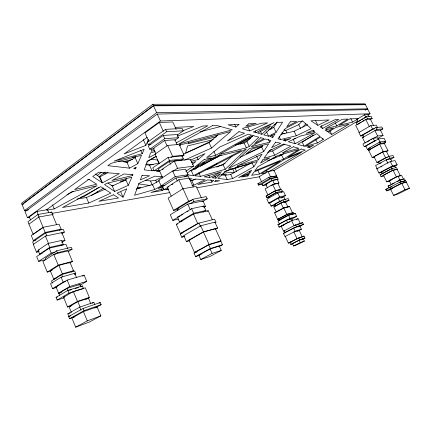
<?xml version="1.0" encoding="UTF-8"?>
<svg xmlns="http://www.w3.org/2000/svg" width="431" height="431" viewBox="0 0 431 431"><rect width="100%" height="100%" fill="white"/><g stroke="black" fill="none" stroke-linecap="round" stroke-linejoin="round"><path stroke-width="0.65" d="M188.466 142.44L188.137 143.668L216.631 136.713M180.19 145.608L180.535 144.439M152.078 149.029L151.211 151.308L154.4 150.462M107.928 182.911L112.238 185.971L125.874 179.872L126.617 178.089M118.293 161.043L126.876 162.191L135.167 157.681L135.679 156.453M123.045 197.215L126.752 188.8L117.092 193.142L123.045 197.215L120.782 192.027M128.276 185.341L131.854 177.216L106.753 183.347L104.539 184.554L114.63 191.456L128.276 185.341L125.874 179.872M132.613 175.498L132.996 174.625L123.907 173.984L111.941 180.514L132.613 175.498L132.107 174.356M135.533 168.86L136.244 167.25L133.68 168.645L135.533 168.86L135.016 167.686M137.823 163.661L141.519 155.268L110.972 163.403L107.858 165.644L129.51 168.16L137.823 163.661L135.167 157.681M142.214 153.695L144.164 149.255L114.113 161.146L142.214 153.695L140.7 150.306M147.219 137.317L124.101 153.959L145.877 145.366L148.566 139.261M240.013 157.374L261.606 146.944L262.641 145.269M268.567 130.108L273.744 127.382L277.111 121.957M247.944 175.972L249.242 173.962L241.883 177.006L247.944 175.972L247.141 174.259M249.921 172.912L251.639 170.24L238.634 177.556L249.921 172.912L249.102 171.172M253.897 166.738L257.291 161.474L229.653 169.458L225.171 171.576L217.957 178.439L227.159 179.506L232.654 178.574L253.897 166.738L251.919 162.546L230.73 174.431L225.214 175.315L221.243 174.781M258.347 159.842L261.978 154.206L237.255 165.876L258.347 159.842L256.547 156.044M263.75 151.453L268.68 143.803L249.436 148.506L228.554 168.365L263.75 151.453L261.606 146.944M269.709 142.208L270.797 140.517L265.275 138.981L252.367 145.716L251.375 146.659L269.709 142.208L268.303 139.267M272.807 137.397L275.097 133.852L269.876 136.579L272.807 137.397L271.659 135M276.104 132.29L282.617 122.188L276.821 122.469L263.783 134.865L268.61 136.218L276.104 132.29L273.744 127.382M283.954 129.828L285.801 130.507L298.775 124.661L302.33 120.696M275.975 156.211L273.556 158.84L273.012 157.708M302.729 127.145L305.875 123.724M193.072 168.726L195.442 168.968L198.508 165.687M200.534 166.318L204.181 162.471M279.509 156.081L280.888 154.702M205.307 169.766L223.134 164.777L232.099 156.006M235.062 145.123L244.097 142.995L246.915 141.513L253.116 135.447M211.847 182.114L213.684 180.352L207.505 179.916L197.786 184.506L211.847 182.114L210.851 179.942M215.936 178.202L220.624 173.725L212.079 177.755L215.936 178.202L214.924 176.004M225.241 169.313L246.171 149.304L244.916 149.611L194.834 175.751L200.447 176.403L225.241 169.313L223.134 164.777M249.215 146.389L258.842 137.193L253.18 135.614L219.347 154.438L246.397 147.871L249.215 146.389L246.915 141.513M261.843 134.321L270.652 125.895L257.636 133.136L261.843 134.321L260.507 131.509M183.347 154.158L209.03 142.666L218.054 134.736M163.715 188.514L150.99 192.463L162.153 190.561L164.017 188.961M192.253 164.642L195.771 161.609L191.278 162.708M191.202 161.269L198.109 159.594L205.032 153.63L190.394 160.208M184.587 160.111L211.519 148.043L230.709 131.52L179.204 145.231M235.913 127.032L239.097 124.29L228.047 124.823L235.913 127.032L234.583 124.209M167.363 189.031L166.339 189.85L168.122 188.918M187.41 172.971L190.55 170.455L214.81 156.959L241.479 150.446L193.519 175.6L187.21 174.867M97.131 175.6L101.28 172.368M98.958 176.823L105.153 172.012M22.04 204.461L153.447 105.66L365.466 104.647L365.052 103.833L152.822 104.286L21.55 203.27L22.04 204.461L23.371 204.256M365.262 110.201L367.573 108.822L365.504 104.733L153.506 105.8L22.089 204.58L24.54 210.538L28.527 209.881M24.54 210.538L156.636 112.69L367.573 108.822M367.745 115.115L370.062 113.746L367.988 109.641L157.261 114.07L25.036 211.734L27.498 217.709L29.48 217.359M27.498 217.709L160.402 120.992L370.062 113.746M48.757 212.607L47.518 209.638L36.947 211.432L29.313 216.976L30.547 219.972M176.134 129.327L172.777 121.973L159.319 122.479L144.94 132.926L148.867 141.68M53.04 215.015L51.812 212.068L37.982 214.482L27.95 221.723L33.182 234.356L43.143 227.396L38.838 217.014L52.42 214.584L56.666 224.74M46.268 209.972L71.196 192.032L97.104 185.702L54.22 208.916L47.033 210.139M28.963 224.098L38.838 217.014M177.308 135.011L183.32 130.814L182.254 128.486L165.531 129.343L147.278 142.37L148.339 144.735L150.942 144.53M50.756 212.817L51.812 212.068M148.339 144.735L166.625 131.751L183.32 130.814M174.69 140.371L178.536 137.704L177.098 134.553L163.268 135.426L148.307 146.023L149.735 149.212L154.39 148.803M149.735 149.212L164.734 138.663L178.536 137.704M177.265 144.848L174.948 139.757L164.615 140.511L153.42 148.361L155.726 153.501M59.516 230.246L61.121 229.157L59.036 224.168L43.062 227.304L31.285 235.536L33.359 240.584L35.913 240.04M181.86 156.593L184.053 155.122L179.183 144.444L167.659 145.403L155.036 154.153L159.341 163.742M33.359 240.584L45.185 232.422L61.121 229.157M61.649 233.925L64.364 232.099L63.212 229.346L45.659 232.961L32.6 241.958L33.747 244.749M64.364 232.099L45.449 236.086L33.306 244.404L36.511 252.205L39.124 251.596M180.681 160.693L183.396 158.888L182.049 155.93L168.095 157.423L152.768 167.826L154.109 170.821L159.233 170.153M170.945 157.455L172.61 156.334L184.053 155.122M154.109 170.821L169.469 160.461L183.396 158.888M181.499 160.149L169.308 161.555L158.36 168.92L159.54 171.549M42.19 253.514L39.62 254.128L38.025 250.249L48.116 243.461L61.628 240.439L63.228 244.28L60.986 245.756M36.511 252.205L38.731 250.713M185.696 171.285L193.567 166.177L190.405 159.255L174.313 161.113L159.572 170.983L162.735 178.03M162.282 169.717L163.376 168.979M39.62 254.128L49.743 247.383L63.228 244.28M67.683 248.498L65.938 244.329L49.226 248.197L36.662 256.547L38.645 261.375L45.724 259.618M61.703 242.54L65.022 240.347L61.795 232.643M184.71 176.925L188.061 174.77L185.545 169.232L172.653 170.972L158.592 180.25L161.097 185.847L164.992 185.222M173.16 171.161L177.55 168.268L193.567 166.177M38.645 261.375L51.251 253.094L55.103 252.173M68.152 251.726L72.096 249.183L71.314 247.313L56.574 250.826L45.266 258.234L45.853 259.651M70.258 262.775L72.44 261.407L68.044 250.885L53.756 254.36L42.89 261.45L47.259 272.085L50.502 271.218M54.672 254.5L57.371 252.744L72.096 249.183M161.097 185.847L175.218 176.651L188.061 174.77M189.613 179.226L188.212 176.144L175.967 177.976L162.476 186.731L163.866 189.85L168.424 189.08M193.239 186.979L189.22 178.138L178.811 179.743L167.244 187.199L171.247 196.127M163.866 189.85L168.941 186.58M171.759 184.764L172.885 184.037M47.259 272.085L58.217 265.135L72.44 261.407M56.219 278.453L53.751 279.153L50.308 270.797L58.885 265.356L70.021 262.431L73.48 270.716L71.331 272.036M201.428 197.921L196.202 186.445L183.003 188.735L168.112 198.136L173.591 210.371L178.008 209.428M267.576 160.833L281.61 155.085L283.824 153.695M313.407 135.092L302.206 142.138L304.189 146.217L319.926 136.422L316.758 133.61L297.622 144.369L304.189 146.217M68.885 263.147L70.021 262.431M259.537 174L280.134 161.183L254.058 171.969L251.612 175.352L259.537 174L257.706 170.116M283.523 159.077L299.06 149.406L277.704 155.575L257.824 166.759L254.84 170.886L283.523 159.077L281.61 155.085M327.538 131.681L333.492 127.98L325.039 130.043L327.538 131.681L326.364 129.295M336.8 125.922L347.865 119.031L342.176 119.306L325.577 128.643L336.8 125.922L335.302 122.905M98.941 187.334L83.706 196.773L80.43 197.296M53.751 279.153L62.387 273.798L73.48 270.716M74.671 274.391L75.791 273.712L74.655 270.986L61.638 274.617L51.521 280.883L52.426 283.086M76.546 277.607L74.752 273.308L61.121 277.165L50.529 283.69L52.571 288.651L56.914 287.364M173.591 210.371L188.616 201.158L191.887 200.501M177.858 210.527L177.119 208.884L192.776 199.294L206.228 196.622L207.214 198.783L202.624 201.552M203.809 207.505L205.539 206.471L203.023 200.948L187.771 204.1L170.283 214.778L172.783 220.386L178.574 219.04M189.866 203.911L193.783 201.519L207.214 198.783M52.571 288.651L63.201 282.192L65.674 281.47M61.725 292.207L58.578 293.172L55.992 286.901L67.188 280.102L84.147 275.172L86.739 281.346L80.031 285.306M91.183 195.593L103.596 188.088M146.675 162.045L156.254 156.254M201.875 201.643L203.023 200.948M182.044 221.141L179.441 221.76L177.41 217.229L191.601 208.679L203.852 206.007L205.889 210.484L203.076 212.149M172.783 220.386L177.884 217.316M179.016 216.631L180.147 215.947M181.284 215.268L182.981 214.245M186.952 211.853L188.083 211.174M82.483 276.174L84.147 275.172M202.732 206.681L203.852 206.007M58.578 293.172L69.827 286.459L86.739 281.346M59.79 295.682L58.821 293.328L67.209 288.328L79.956 284.449L80.926 286.777M179.441 221.76L193.681 213.275L205.889 210.484M182.949 232.821L180.363 233.5L176.274 224.346L193.465 214.11L208.189 210.727L212.3 219.745M271.228 176.931L276.643 175.945L274.019 170.428L267.974 171.441L259.166 176.667L261.52 181.666M64.138 297.848L57.156 300.068L56.052 297.385L67.829 290.397L82.386 285.915L83.495 288.571M369.151 116.645L368.155 114.673L364.507 114.813L356.69 119.446L357.935 121.925M269.467 171.344L301.56 152.321L284.341 159.443L261.407 173.682L265.895 172.923M309.393 147.677L313.542 145.22L307.184 147.057L309.393 147.677L308.844 146.545M323.309 139.434L320.54 136.966L305.374 146.384L317.367 142.952L323.309 139.434L322.749 138.286M331.741 134.434L349.045 124.182L336.008 127.366L328.277 132.166L331.741 134.434L330.033 130.976M352.569 122.092L358.603 118.514L349.557 118.951L339.321 125.308L352.569 122.092L350.807 118.573M78.841 285.112L79.956 284.449M273.238 170.951L357.886 120.939M361.178 122.366L357.175 124.721L356.151 122.668L366.42 116.607L371.172 116.402L372.201 118.433L369.938 119.759M358.495 121.596L360.731 120.276M361.851 119.613L362.972 118.956M364.087 118.293L365.208 117.636M207.058 211.389L208.189 210.727M57.156 300.068L68.96 293.123L82.86 288.77M80.71 286.901L82.386 285.915M373.629 125.604L370.391 119.193L365.725 119.435L355.667 125.351L359.195 132.392M71.966 305.552L67.57 307.028L63.551 297.282L73.362 291.518L85.3 287.784L89.341 297.438L85.871 299.41M362.32 121.698L364.033 120.691M365.181 120.017L367.465 118.676L372.201 118.433M262.301 184.312L258.471 185.066L257.851 183.746L268.912 177.26L276.46 175.886L277.079 177.189L275.926 177.863M258.471 185.066L269.542 178.59L277.079 177.189M276.988 179.829L278.119 179.177L277.278 177.41L271.088 178.563L261.962 183.892L262.802 185.669L266.557 184.921M180.363 233.5L197.673 223.425L214.584 219.174L216.06 222.412L214.762 222.752M262.802 185.669L271.939 180.357L278.119 179.177M184.931 236.377L181.753 237.239L180.282 233.947L198.917 223.113L200.431 226.464M267.468 187.894L265.814 184.387L272.661 180.406L277.289 179.517L278.949 183.008L277.812 183.665M377.766 128.045L376.317 125.179L370.875 125.577L358.878 132.527L360.612 135.997L363.085 135.738M215.284 229.33L217.601 228.026L214.913 222.127L200.722 225.785L183.762 235.579L186.44 241.559L189.559 240.676M272.71 184.506L265.06 188.923L267.888 194.92L275.571 190.545L280.71 189.424L277.876 183.466L272.71 184.506L275.571 190.545M181.753 237.239L184.015 235.935M270.905 185.917L274.337 183.935L278.949 183.008M360.612 135.997L372.643 129.079L374.447 128.923M363.505 137.106L362.536 135.178L375.924 127.484L381.861 127.005L382.83 128.912L380.53 130.221M365.176 143.038L362.493 137.683L376.909 129.435L382.83 128.912M67.57 307.028L77.456 301.377L89.341 297.438M71.406 312.437L69.046 306.721L77.866 301.684L88.474 298.166L90.844 303.833M269.38 197.161L266.875 197.737L266.099 196.083L275.35 190.825L281.529 189.473L282.31 191.111L281.163 191.757M186.44 241.559L203.475 231.873L217.601 228.026M197.042 251.65L194.505 252.431L189.015 240.169L203.421 231.98L215.392 228.716L220.909 240.832L218.609 242.087M87.374 298.791L88.474 298.166M279.078 190.351L280.71 189.424M266.875 197.737L276.136 192.49L282.31 191.111M269.24 197.883L268.782 196.919L276.907 192.318L277.37 193.287M378.434 139.31L377.642 137.731L373.074 138.265L362.913 144.013L364.233 146.659L366.231 146.378M366.873 142.079L369.696 140.484M370.827 139.843L371.958 139.202M373.084 138.566L377.61 136.007L383.084 135.404L380.395 130.092L374.878 130.598L377.61 136.007M280.926 198.109L285.484 195.566L283.646 191.703L277.769 193.029L266.881 199.187L268.707 203.071L271.088 202.484M136.099 189.123L152.499 184.533L159.518 180.573M377.825 138.367L383.084 135.404M267.603 152.342L272.624 150.936L284.789 144.116M295.472 138.125L293.166 139.418L295.24 143.701L315.449 132.446L300.439 136.051L288.339 141.761L295.24 143.701M364.233 146.659L374.415 140.926L375.713 140.765M384.511 141.707L385.75 141.546L384.091 138.27L378.499 138.944L365.747 146.114L367.401 149.417L369.313 149.131M69.057 316.731L67.856 313.816L79.713 307.147L93.856 302.309L94.825 304.615M162.051 176.688L154.848 176.177L139.1 183.256L134.547 195.259L154.707 189.489L161.744 185.551M215.689 155.327L251.639 135.183L248.213 134.23L219.875 146.96L206.718 157.504L215.689 155.327L213.851 151.362M256.079 132.7L274.105 122.598L253.336 131.929L256.079 132.7L255.254 130.97M268.707 203.071L279.627 196.951L285.484 195.566M285.279 199.941L283.83 196.892L278.243 198.222L269.628 203.044L271.077 206.12L275.463 205.005M383.31 143.862L385.573 142.607L384.915 141.314L379.926 141.971L368.489 148.361L369.141 149.665L370.423 149.471M367.401 149.417L370.304 147.795M379.021 142.93L380.18 142.278L378.499 138.944M274.649 155.176L290.909 146.114L283.49 144.051L269.45 150.678L263.993 158.225L274.649 155.176L272.624 150.936M322.609 128.454L338.723 119.473L335.194 119.646L320.066 126.784L322.609 128.454L321.273 125.733M92.175 303.246L93.856 302.309M75.059 316.742L69.542 318.703L68.648 316.537L83.151 308.445L100.24 302.524L101.14 304.663L95.946 307.518M369.141 149.665L380.589 143.281L385.573 142.607M374.679 157.132L372.244 157.568L368.602 150.295L379.576 144.18L384.371 143.518L388.019 150.737L386.3 151.68M163.936 185.26L158.048 188.536L163.209 187.059M202.134 165.251L215.516 157.816M240.105 144.153L250.589 138.329M208.227 168.736L217.515 163.581M271.077 206.12L279.714 201.32L281.567 200.862M289.061 200.286L283.743 201.622L275.387 206.244L274.574 204.52L282.925 199.887L288.247 198.572L289.061 200.286L285.193 202.419M69.542 318.703L84.067 310.649L101.14 304.663M83.436 311.629L71.885 318.03L75.657 327.167L89.292 322.081L100.854 315.88L97.061 306.834L83.436 311.629L87.288 320.896L75.657 327.167M99.087 303.165L100.24 302.524M276.255 212.079L273.787 206.842L280.867 202.931L285.414 201.783L287.881 206.988L283.361 208.195L276.804 211.777M284.239 202.43L285.414 201.783M194.505 252.431L209.046 244.42L220.909 240.832M199.267 255.421L195.604 256.59L194.004 253.013L208.782 244.873L220.85 241.215L222.455 244.743L218.943 246.651M94.766 308.1L97.061 306.834M372.244 157.568L383.278 151.518L388.019 150.737M388.972 156.523L386.392 151.41L382.663 152.035L374.033 156.765L376.899 162.476L378.784 162.099M219.681 241.85L220.85 241.215M156.351 156.27L147.499 161.102L144.175 169.868L152.041 170.778L153.948 170.315M283.679 207.866L286.879 214.622L277.763 219.524L274.606 212.822L283.679 207.866L289.443 206.325L292.611 212.979L290.699 213.528M195.604 256.59L210.42 248.498L222.455 244.743M198.81 255.179L210.102 249.016L219.304 246.133L221.254 250.427L210.037 256.456L200.754 259.51L198.81 255.179L201.293 254.387M67.004 194.774L73.453 191.267M108.009 172.459L99.62 177.022L95.332 173.984M287.757 207.246L289.443 206.325M102.422 182.825L119.355 173.661L98.753 172.195L92.767 176.505L102.422 182.825L99.852 176.899L99.545 176.969L102.115 182.9M155.882 153.889L148.776 157.735L150.629 152.843L155.128 151.647M176.139 142.92L207.758 125.804L202.834 126.041L177.163 136.201M218.129 246.774L219.304 246.133M376.899 162.476L385.562 157.784L387.41 157.434M379.42 163.78L378.472 161.889L388.708 156.351L393.007 155.553L393.956 157.428L390.578 159.244M200.754 259.51L212.084 253.401L221.254 250.427M391.827 161.167L390.702 158.931L386.192 159.815L375.59 165.531L377.276 168.904M379.986 163.473L381.128 162.859M386.251 160.095L389.667 158.252L393.956 157.428M280.91 219.691L278.496 220.403L277.93 219.201L287.434 214.083L293.392 212.386L293.964 213.582L291.604 214.843M278.496 220.403L288.01 215.301L293.964 213.582M291.41 219.212L296.684 216.41L295.24 213.372L288.598 215.295L277.957 221.001L279.401 224.061M381.947 172.33L378.941 173.036L376.796 168.758L390.292 161.533L394.968 160.58L397.123 164.831L393.632 166.678M380.821 167.007L382.001 166.377M294.071 213.997L295.24 213.372M281.465 226.377L279.056 227.126L277.898 224.67L286.41 220.139L291.771 218.528L292.697 220.483M279.994 223.748L290.068 218.388L296.684 216.41M289.519 219.724L291.771 218.528M378.941 173.036L392.474 165.86L397.123 164.831M389.834 169.766L382.103 173.849L381.306 172.249L391.396 166.899L394.888 166.118L395.69 167.707M279.056 227.126L287.585 222.611L289.961 221.884M284.719 230.795L283.533 231.178L281.179 226.178L291.615 220.661L298.058 218.689L300.418 223.651L297.212 224.675M145.285 180.174L150.516 181.009L155.758 180.233L162.25 176.802M236.743 144.574L252.092 136.476M190.055 170.622L191.326 170.789L221.464 154.918M380.083 174.738L391.601 168.65L396.477 167.53L397.393 169.34L392.533 170.493L380.993 176.565L380.083 174.738L381.333 174.436M391.019 169.141L392.21 168.51L391.396 166.899M296.334 219.6L298.058 218.689M386.758 181.855L396.396 176.855L400.394 175.805L397.048 169.189L393.013 170.143L383.418 175.196L386.758 181.855L389.683 181.058M234.335 172.346L232.702 168.833L235.175 168.473L238.149 166.91M269.353 150.581L271.681 149.363M283.533 231.178L295.725 224.81L302.61 222.606L303.467 224.389L299.329 226.539M300.843 223.527L302.61 222.606M301.409 229.227L295.181 231.323L284.956 236.603L283.426 233.349L293.624 228.037L299.874 225.995L301.409 229.227L297.245 231.372M303.467 224.389L296.587 226.631L285.241 232.535L284.39 230.73M298.09 226.921L299.874 225.995M394.182 183.148L391.294 184.635L389.328 180.713L397.969 176.236L401.53 175.298L403.502 179.194L399.963 180.18L397.075 181.666M298.015 230.827L299.152 230.24L302.287 236.84M391.973 186.58L389.074 188.061L388.078 186.068L399.65 180.12L404.375 178.806L405.372 180.783M391.229 189.435L386.483 190.874L385.745 189.392L399.817 182.189L405.549 180.551L409.45 188.272L398.276 193.88L393.632 195.399L390.497 189.144L401.757 183.401L406.309 182.071M404.397 181.139L405.549 180.551M386.483 190.874L400.571 183.681L406.293 182.011M285.257 236.468L288.387 243.111L297.045 238.715L301.705 237.05M293.128 243.531L290.731 244.409L289.815 242.47L298.667 237.971L303.995 236.069L304.911 237.998L301.005 239.884M302.239 236.958L303.995 236.069M290.731 244.409L299.593 239.932L304.911 237.998M299.173 240.234L292.417 243.65L293.527 245.999L297.627 244.469L304.356 241.096L303.241 238.752L299.173 240.234L300.294 242.599L304.356 241.096M393.632 195.399L404.941 189.71L409.45 188.272M293.527 245.999L300.294 242.599M190.507 180.869L191.811 180.659L195.356 178.946M280.856 134.359L294.104 131.245L307.729 124.661M191.919 185.502L193.864 185.168L205.108 179.743L196.24 179.118L190.588 180.751M209.784 177.491L221.609 171.786L204.138 176.834L209.784 177.491L208.749 175.234M285.494 140.964L290.806 138.399L283.086 140.285L285.494 140.964L284.681 139.272M296.296 135.754L311.123 128.6L302.804 121.208L298.958 121.397L285.57 128.384L277.995 138.857L280.554 139.574L296.296 135.754L294.104 131.245M317.868 125.346L329.074 119.942L310.95 120.815L317.868 125.346L315.648 120.836M211.626 140.867L185.589 153.194L187.528 145.953L213.323 139.622M216.658 167.115L225.101 163.306M262.274 146.535L246.079 153.845L252.69 148.652L262.204 146.308M88.775 203.044L110.88 193.136L100.644 186.682L62.49 207.51L88.775 203.044L86.41 197.522L77.187 198.998M249.738 130.916L267.608 122.91L262.005 123.185L243.359 128.147L242.459 128.874L249.738 130.916L247.771 126.773M86.41 197.522L105.428 189.015M183.234 130.625L193.74 126.482L175.218 127.377M87.288 320.896L100.854 315.88M289.815 242.47L291.017 242.033M288.387 243.111L291.34 242.044M68.648 316.537L70.49 315.891M67.856 313.816L70.328 312.96M299.152 230.24L293.872 232.018L297.045 238.715M69.046 306.721L70.921 306.091M283.426 233.349L285.333 232.713M295.93 225.09L294.007 225.704L291.615 220.661M63.551 297.282L64.812 296.884M56.052 297.385L57.323 296.986M194.004 253.013L196.455 252.254M281.179 226.178L283.56 225.44M225.375 171.215L249.522 163.753M229.141 169.291L231.064 168.699M236.188 167.12L238.111 166.528M58.821 293.328L60.739 292.741M69.466 290.311L71.374 289.718M75.193 288.544L78.377 287.558M277.898 224.67L279.708 224.12M390.497 189.144L392.84 188.439M55.992 286.901L57.253 286.523M385.745 189.392L387.528 188.864M277.93 219.201L279.137 218.846M388.078 186.068L390.513 185.368M189.559 179.517L192.016 178.817L189.333 178.628M287.515 214.439L289.427 213.895M404.784 180.95L400.668 182.135L399.65 180.12M74.552 274.062L75.791 273.712M189.015 240.169L190.933 239.631M274.606 212.822L275.905 212.467M389.328 180.713L391.149 180.223M50.308 270.797L52.167 270.296M180.282 233.947L181.559 233.613M200.006 131.843L220.64 126.52M273.787 206.842L274.94 206.546M274.574 204.52L275.77 204.219M380.993 176.565L384.123 175.789M125.927 179.851L120.19 181.262L123.137 181.683M210.226 159.104L217.272 157.369M132.543 159.438L123.411 161.679L128.045 162.148M274.633 124.581L275.894 124.273M159.4 170.493L156.227 171.263L158.98 171.586L158.436 170.38M132.656 157.207L134.596 156.733M314.264 131.39L306.123 133.368L312.89 130.173L314.264 131.39L313.725 130.297M217.623 155.936L220.187 155.311M176.274 224.346L177.577 224.028M87.628 179.77L89.583 179.312M145.597 164.69L149.557 165.218L159.109 162.972M381.306 172.249L382.496 171.969M268.782 196.919L270.054 196.628M38.025 250.249L39.313 249.953M177.41 217.229L178.72 216.933M266.099 196.083L267.355 195.803M61.762 241.074L65.022 240.347M204.272 206.751L205.539 206.471M376.796 168.758L378.009 168.494M177.119 208.884L178.423 208.609M378.472 161.889L379.733 161.641M265.814 184.387L266.983 184.156M257.851 183.746L259.133 183.504M51.989 213.388L169.809 192.576M196.945 187.787L259.828 176.678M136.918 188.369L140.894 187.738L137.581 187.496M221.696 174.97L226.722 174.172L222.789 173.844M368.602 150.295L369.83 150.107M362.493 137.683L363.753 137.543M362.536 135.178L363.764 135.054M356.151 122.668L357.364 122.593M111.295 185.589L113.843 185.777M146.529 164.017L153.204 164.69M224.125 171.867L233.952 172.863M151.028 159.255L157.477 160.009L158.813 162.988M138.389 183.848L150.08 185.508M103.262 173.494L105.843 173.903M269.892 128.68L271.104 129.101M281.852 132.834L284.902 133.896M375.924 127.484L376.909 129.435M388.708 156.351L389.667 158.252M401.757 183.401L404.941 189.71M397.969 176.236L399.963 180.18M390.292 161.533L392.474 165.86M379.926 141.971L380.589 143.281M399.817 182.189L400.571 183.681M366.42 116.607L367.465 118.676M370.875 125.577L372.643 129.079M393.013 170.143L396.396 176.855M379.576 144.18L383.278 151.518M364.507 114.813L365.768 117.302M391.601 168.65L392.533 170.493M382.663 152.035L385.562 157.784M386.192 159.815L387.911 163.214M365.725 119.435L369.308 126.536M373.074 138.265L374.415 140.926M315.697 139.536L317.367 142.952M298.775 124.661L300.66 128.54M285.801 130.507L286.879 132.732M279.164 136.686L280.554 139.574M271.487 126.73L272.063 127.932M266.525 131.864L268.61 136.218M281.308 191.332L281.766 192.296M295.725 224.81L296.587 226.631M282.925 199.887L283.743 201.622M272.661 180.406L274.337 183.935M267.974 171.441L270.63 177.039M271.088 178.563L271.939 180.357M288.598 215.295L290.068 218.388M277.769 193.029L279.627 196.951M287.434 214.083L288.01 215.301M298.667 237.971L299.593 239.932M293.624 228.037L295.181 231.323M266.142 170.525L266.918 172.158M268.912 177.26L269.542 178.59M275.35 190.825L276.136 192.49M280.867 202.931L283.361 208.195M278.243 198.222L279.714 201.32M286.41 220.139L287.585 222.611M244.097 142.995L246.397 147.871M235.175 168.473L236.527 171.376M230.73 174.431L232.654 178.574M225.214 175.315L227.159 179.506M209.03 142.666L211.519 148.043M208.383 168.122L208.906 169.254M197.048 157.272L198.109 159.594M198.842 172.89L200.447 176.403M194.898 167.778L195.442 168.968M191.326 170.789L193.519 175.6M191.811 180.659L193.864 185.168M165.531 129.343L166.625 131.751M152.822 104.286L153.447 105.66M153.506 105.8L156.636 112.69M157.261 114.07L160.402 120.992M159.319 122.479L163.344 131.358M192.776 199.294L193.783 201.519M163.268 135.426L164.734 138.663M167.659 145.403L172.61 156.334M174.313 161.113L177.55 168.268M164.615 140.511L166.969 145.705M200.722 225.785L203.475 231.873M203.421 231.98L209.046 244.42M208.782 244.873L210.42 248.498M183.003 188.735L188.616 201.158M178.811 179.743L182.889 188.773M210.102 249.016L212.084 253.401M191.601 208.679L193.681 213.275M168.095 157.423L169.469 160.461M193.465 214.11L197.673 223.425M169.308 161.555L170.509 164.211M175.967 177.976L177.394 181.133M187.771 204.1L190.351 209.805M172.653 170.972L175.218 176.651M143.27 139.536L145.877 145.366M161.35 188.756L162.153 190.561M149.557 165.218L152.041 170.778M155.758 180.233L156.83 182.642M152.499 184.533L154.707 189.489M150.516 181.009L152.412 185.265M126.876 162.191L129.51 168.16M112.238 185.971L114.63 191.456M97.196 191.45L97.708 192.646M52.507 204.822L54.22 208.916M83.151 308.445L84.067 310.649M77.866 301.684L80.026 306.883M56.574 250.826L57.371 252.744M73.362 291.518L77.456 301.377M79.713 307.147L80.942 310.099M67.188 280.102L69.827 286.459M36.947 211.432L38.451 215.058M37.982 214.482L38.984 216.89M45.659 232.961L46.834 235.795M58.885 265.356L62.387 273.798M43.062 227.304L45.185 232.422M53.756 254.36L58.217 265.135M61.638 274.617L62.565 276.847M67.209 288.328L68.19 290.704M45.449 236.086L48.73 244M67.829 290.397L68.96 293.123M48.116 243.461L49.743 247.383M49.226 248.197L51.251 253.094M61.121 277.165L63.201 282.192M142.122 175.277L140.361 179.926L149.562 175.805L142.122 175.277M262.791 159.885L260.496 163.058L269.865 157.843L262.791 159.885M275.651 142.101L271.643 147.65L280.705 143.275L275.651 142.101M290.322 121.811L286.804 126.682L296.668 121.51L290.322 121.811M215.786 180.503L214.579 181.645L219.681 180.778L215.786 180.503M260.771 137.726L254.667 143.534L264.014 138.631L260.771 137.726M204.143 159.567L194.893 166.975L211.195 157.843L204.143 159.567M238.973 131.66L227.417 140.921L244.592 133.222L238.973 131.66M248.757 123.821L245.729 126.251L256.246 123.46L248.757 123.821M88.905 179.285L74.601 189.581L96.722 184.209L88.905 179.285M301.194 148.981L287.714 157.347L305.283 150.117L301.194 148.981M293.328 146.788L282.316 152.983L298.715 148.291L293.328 146.788M212.58 125.572L178.87 143.976L232.309 129.806L216.427 125.383L212.58 125.572M113.466 194.769L98.877 201.325L118.557 197.98L113.466 194.769"/></g></svg>
